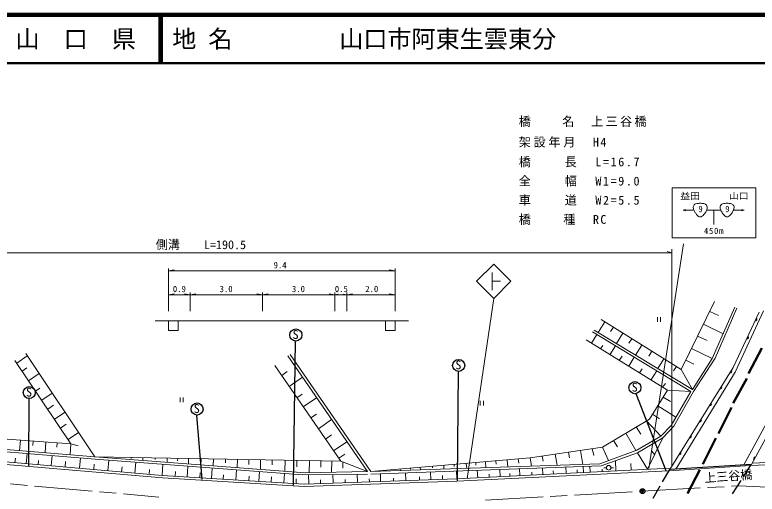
# Model space of a CAD drawing. Units: millimetres, scale not verified, with parts at other scales. Extents: x 40000 to 680000, y 20000 to 380000.
# Drawn here: x 337747 to 491714, y 280518 to 380000 of the extents above; entities that cross this region are included whole.
import ezdxf
from ezdxf.enums import TextEntityAlignment as Align

# ---------------------------------------------------------------- set-up
doc = ezdxf.new("R2010")
doc.units = ezdxf.units.MM
doc.header["$LTSCALE"] = 1000
doc.header["$PDMODE"] = 32
doc.header["$PDSIZE"] = 500
doc.linetypes.add('CHAIN', pattern=[18.5, 12, -1.5, 3.5, -1.5])
for name, color, linetype, lineweight in [('M-BGD', 7, 'Continuous', 13), ('M-BMK', 2, 'CHAIN', 13), ('M-BMK-SRVR', 3, 'Continuous', 25), ('M-STR-HTXT', 7, 'Continuous', 13), ('M-STR-STR1', 1, 'Continuous', 25), ('M-STR-STRC', 7, 'Continuous', 13), ('M-TTL', 2, 'Continuous', 140), ('M-TTL-LINE', 7, 'Continuous', 50)]:
    doc.layers.add(name, color=color, linetype=linetype, lineweight=lineweight)
doc.layers.add('M-TTL-TXT', color=7, linetype='Continuous')
doc.styles.add('ＭＳ ゴシック', font='')
doc.styles.get('ＭＳ ゴシック').set_extended_font_data('MS Gothic')

msp = doc.modelspace()

# ---------------------------------------------------------------- linework, layer by layer
at = {"layer": 'M-BGD'}
for p, q in [((476338, 339473), (476838, 339607)), ((478593, 339473), (476338, 339473)), ((476338, 339473), (476838, 339339)), ((369599, 318498), (369599, 327367)), ((369599, 326867), (370781, 327076)), ((369599, 326867), (416599, 326867)), ((416599, 326867), (415417, 327076)), ((416599, 318498), (416599, 327367)), ((369599, 318498), (369599, 322367)), ((369599, 321867), (370781, 322076)), ((369599, 321867), (374099, 321867)), ((374099, 321867), (372917, 322076)), ((374099, 318498), (374099, 322367)), ((374099, 321867), (375281, 322076)), ((374099, 321867), (389099, 321867)), ((389099, 321867), (387917, 322076)), ((389099, 318498), (389099, 322367)), ((389099, 321867), (390281, 322076)), ((389099, 321867), (404099, 321867)), ((404099, 321867), (402917, 322076)), ((404099, 318498), (404099, 322367)), ((404099, 321867), (404838, 321997)), ((404099, 321867), (406599, 321867)), ((406599, 321867), (405860, 321997)), ((406599, 318498), (406599, 322367)), ((406599, 321867), (407781, 322076)), ((406599, 321867), (416599, 321867)), ((416599, 321867), (415417, 322076)), ((482886, 320512), (475953, 306376)), ((482381, 308661), (487089, 319331)), ((482977, 308735), (487488, 319134)), ((488942, 286593), (506641, 319248)), ((508317, 319394), (490508, 286690)), ((471022, 317263), (471022, 316278)), ((471695, 317263), (471695, 316278)), ((481870, 318440), (483669, 317583)), ((486755, 306776), (492162, 318264)), ((487125, 305857), (493003, 318570)), ((366831, 316498), (369599, 316498)), ((369599, 316498), (374099, 316498)), ((369599, 316498), (369599, 314498)), ((371599, 316498), (371599, 314498)), ((374099, 316498), (389099, 316498)), ((389099, 316498), (404099, 316498)), ((404099, 316498), (406599, 316498)), ((406599, 316498), (416599, 316498)), ((414599, 316498), (414599, 314498)), ((416599, 316498), (416599, 314498)), ((416599, 316498), (419367, 316498)), ((460087, 316278), (458709, 314072)), ((475953, 306376), (459347, 316740)), ((480565, 315780), (484653, 313809)), ((369599, 314498), (371599, 314498)), ((414599, 314498), (416599, 314498)), ((477977, 301851), (457550, 314192)), ((457892, 314564), (478282, 302268)), ((461902, 315146), (461311, 314310)), ((457363, 311826), (458475, 313634)), ((463839, 313937), (462550, 311755)), ((465734, 312754), (465092, 311884)), ((479364, 313331), (481334, 312389)), ((473126, 302073), (456234, 312525)), ((459224, 310675), (459689, 311367)), ((461176, 309467), (462315, 311314)), ((467812, 311457), (466494, 309377)), ((354354, 288275), (339995, 309690)), ((394855, 309508), (411609, 285190)), ((469867, 310174), (469214, 309150)), ((478114, 310782), (482381, 308661)), ((337769, 308289), (349385, 290997)), ((338144, 307731), (340326, 309197)), ((394352, 309241), (410865, 285196)), ((463111, 308270), (463727, 309138)), ((465064, 307062), (466238, 308944)), ((472377, 308608), (471096, 306602)), ((476925, 308358), (478575, 307524)), ((478282, 302268), (482381, 308661)), ((478518, 301858), (482977, 308735)), ((339259, 306071), (340233, 306724)), ((405353, 287339), (391693, 307200)), ((467295, 305681), (467877, 306558)), ((473580, 285640), (486755, 306776)), ((474360, 306080), (474974, 306987)), ((340602, 304072), (342781, 305535)), ((393097, 305159), (394254, 305954)), ((469677, 304207), (470885, 306136)), ((474871, 285720), (487125, 305857)), ((478282, 302268), (475953, 306376)), ((394666, 302877), (397421, 304772)), ((472071, 302726), (472691, 303492)), ((342043, 301926), (342916, 302512)), ((469364, 296097), (473126, 302073)), ((473126, 302073), (477977, 301851)), ((473898, 294775), (477977, 301851)), ((474454, 294658), (478518, 301858)), ((343312, 300038), (345487, 301499)), ((372011, 300603), (372011, 299619)), ((372684, 300603), (372684, 299619)), ((396270, 300545), (397316, 301264)), ((397578, 298644), (400330, 300537)), ((472238, 300661), (473714, 299746)), ((344567, 298169), (345746, 298961)), ((434280, 299921), (434280, 298936)), ((434953, 299921), (434953, 298936)), ((471103, 298859), (474874, 296469)), ((345982, 296063), (348154, 297523)), ((349385, 290997), (282128, 295844)), ((399162, 296341), (400330, 297144)), ((400700, 294104), (403449, 295995)), ((459669, 290299), (469364, 296097)), ((468764, 295743), (471732, 292567)), ((469996, 297101), (471464, 296150)), ((347205, 294242), (348374, 295028)), ((466632, 294463), (467563, 293001)), ((471732, 292567), (473898, 294775)), ((472162, 292176), (474454, 294658)), ((260264, 293108), (368415, 283902)), ((268442, 293086), (368302, 284387)), ((292560, 292819), (354414, 287810)), ((293062, 293254), (354354, 288275)), ((348789, 291885), (350957, 293341)), ((402179, 291954), (403410, 292801)), ((464473, 293172), (466545, 289554)), ((466790, 289644), (471732, 292567)), ((338896, 291753), (338737, 289544)), ((341525, 291564), (341458, 290633)), ((344197, 291371), (344034, 289113)), ((346512, 291204), (346445, 290278)), ((403852, 289523), (406597, 291411)), ((461946, 291660), (462768, 290372)), ((466871, 289114), (472162, 292176)), ((468937, 285680), (472162, 292176)), ((349385, 290997), (349218, 288688)), ((349385, 290997), (350896, 290563)), ((444659, 288058), (459669, 290299)), ((455064, 289611), (455559, 286698)), ((457490, 289974), (457813, 288512)), ((459108, 286820), (466790, 289644)), ((459669, 290299), (460909, 287482)), ((470450, 288727), (469860, 289466)), ((337777, 287046), (337861, 288009)), ((340129, 286841), (340313, 288953)), ((345290, 286392), (345476, 288536)), ((351163, 285880), (351353, 288059)), ((354354, 288275), (405353, 287339)), ((397964, 284976), (354354, 288275)), ((361871, 288137), (361866, 287901)), ((364296, 288093), (364285, 287522)), ((366835, 288046), (366828, 287691)), ((369337, 288000), (369322, 287142)), ((371524, 287960), (371515, 287460)), ((373774, 287919), (373754, 286802)), ((404925, 287962), (406175, 288821)), ((411609, 285190), (444659, 288058)), ((444659, 288058), (444936, 286334)), ((447138, 288428), (447320, 287360)), ((449803, 288826), (450209, 286515)), ((452552, 289236), (452765, 288092)), ((459376, 286428), (466871, 289114)), ((468937, 285680), (466871, 289114)), ((490646, 286943), (512768, 288054)), ((342555, 286630), (342628, 287477)), ((348177, 286140), (348276, 287281)), ((354110, 285623), (354207, 286746)), ((354414, 287810), (397408, 284515)), ((357042, 285368), (357236, 287595)), ((362635, 284881), (362834, 287167)), ((368302, 284387), (368444, 286730)), ((376403, 287871), (376391, 287207)), ((378926, 287824), (378900, 286420)), ((381471, 287778), (381457, 287018)), ((383910, 287733), (383879, 286035)), ((386265, 287690), (386247, 286703)), ((388704, 287645), (388668, 285669)), ((391123, 287600), (391104, 286600)), ((393793, 287551), (393752, 285282)), ((396233, 287507), (396208, 286179)), ((398842, 287459), (398796, 285003)), ((401237, 287415), (401213, 286116)), ((403495, 287373), (403453, 285080)), ((405353, 287339), (410865, 285196)), ((405795, 287168), (405803, 285926)), ((411609, 285190), (459108, 286820)), ((411617, 284697), (459376, 286428)), ((426697, 286499), (426756, 285710)), ((428871, 286688), (428898, 286253)), ((431336, 286902), (431481, 285872)), ((433358, 287077), (433384, 286547)), ((435391, 287254), (435459, 286009)), ((437518, 287438), (437576, 286757)), ((439860, 287642), (439976, 286164)), ((442177, 287843), (442301, 286940)), ((462433, 285352), (462333, 287488)), ((465560, 285509), (465540, 286879)), ((473416, 285356), (490347, 286460)), ((490347, 286460), (512838, 287559)), ((359885, 285120), (359977, 286181)), ((365621, 284621), (365706, 285603)), ((371031, 284221), (371093, 285229)), ((373511, 284071), (373648, 286331)), ((376146, 283911), (376209, 284955)), ((378531, 283766), (378663, 285944)), ((383605, 283457), (383733, 285558)), ((388377, 283167), (388500, 285194)), ((410865, 285196), (397964, 284976)), ((417674, 285716), (417713, 285400)), ((418850, 283322), (418794, 284957)), ((419798, 285901), (419821, 285679)), ((421813, 286076), (421857, 285542)), ((424000, 283500), (423943, 285144)), ((424342, 286295), (424345, 285958)), ((429454, 283688), (429373, 285340)), ((473416, 285356), (429442, 283226)), ((473756, 285923), (429454, 283688)), ((433748, 283905), (433668, 285495)), ((438387, 284139), (438310, 285663)), ((442495, 284346), (442421, 285812)), ((445004, 284473), (444974, 285067)), ((447288, 284588), (447217, 285985)), ((449450, 284697), (449416, 285378)), ((452085, 284830), (452018, 286160)), ((454384, 284946), (454352, 285575)), ((455702, 285012), (455637, 286291)), ((457104, 285083), (457040, 286341)), ((459581, 285208), (459555, 285719)), ((460437, 285994), (459902, 285987)), ((461926, 286011), (461391, 286005)), ((368302, 284387), (397790, 282596)), ((368415, 283902), (397783, 282106)), ((380956, 283618), (381010, 284516)), ((386303, 283294), (386360, 284230)), ((390890, 283015), (390956, 284111)), ((393554, 282853), (393672, 284800)), ((396069, 282700), (396131, 283728)), ((397408, 284515), (410920, 284648)), ((429454, 283688), (397790, 282596)), ((398751, 282629), (398685, 284526)), ((401152, 282712), (401126, 283466)), ((403745, 282801), (403684, 284572)), ((406270, 282888), (406246, 283593)), ((408812, 282976), (408755, 284623)), ((411280, 283061), (411257, 283734)), ((413622, 283142), (413566, 284767)), ((416308, 283235), (416288, 283825)), ((421710, 283421), (421687, 284110)), ((426449, 283585), (426421, 284389)), ((431638, 283799), (431611, 284474)), ((436157, 284026), (436125, 284647)), ((440434, 284242), (440404, 284829)), ((429442, 283226), (397783, 282106))]:
    msp.add_line(p, q, dxfattribs=at)
at = {"layer": 'M-BGD', "lineweight": 25}
for p, q in [((395912, 312308), (395483, 282384)), ((429681, 306007), (429494, 283360)), ((340614, 300353), (340590, 286385)), ((466566, 301388), (472744, 285442)), ((375416, 296946), (376534, 283549))]:
    msp.add_line(p, q, dxfattribs=at)
at = {"layer": 'M-BGD', "lineweight": 50}
for p, q in [((489912, 305587), (492657, 310823)), ((486758, 299372), (489565, 304546)), ((483666, 293095), (486379, 298489)), ((480433, 286739), (483130, 292149)), ((477242, 280645), (479846, 285538))]:
    msp.add_line(p, q, dxfattribs=at)
at = {"layer": 'M-BGD', "lineweight": 25}
for centre in [(396035, 313552), (429804, 307251), (466364, 302622), (340737, 301596), (375539, 298190)]:
    msp.add_circle(centre, 1250, dxfattribs=at)
at = {"layer": 'M-BGD'}
msp.add_circle((460914, 285999), 477, dxfattribs=at)
at = {"layer": 'M-BGD', "lineweight": 25}
for centre, start, end in [((491417, 316813), 257.47716, 52.11639), ((489653, 313066), 257.47716, 52.11639), ((486207, 306003), 250.74312, 45.38235), ((484127, 302666), 250.74312, 45.38235), ((481978, 299219), 250.74312, 45.38235), ((479887, 295864), 250.74312, 45.38235), ((477795, 292508), 250.74312, 45.38235), ((475636, 289044), 250.74312, 45.38235), ((491223, 287886), 74.10954, 228.74878)]:
    msp.add_arc(centre, 256, start, end, dxfattribs=at)
at = {"layer": 'M-BMK'}
for p, q in [((268142, 288743), (367618, 279916)), ((467924, 281145), (487969, 282237)), ((487969, 282237), (499888, 281647)), ((435338, 279254), (467924, 281145))]:
    msp.add_line(p, q, dxfattribs=at)
at = {"layer": 'M-BMK-SRVR'}
msp.add_circle((467924, 281145), 500, dxfattribs=at)
msp.add_point((467924, 281145), dxfattribs=at)
at = {"layer": 'M-STR-HTXT'}
for p, q in [((474023, 286351), (474026, 331334)), ((282070, 330598), (474026, 330598)), ((474026, 330598), (473026, 330848))]:
    msp.add_line(p, q, dxfattribs=at)
at = {"layer": 'M-STR-STR1'}
for p, q in [((490508, 286690), (473580, 285640)), ((488861, 284149), (490494, 286689)), ((472079, 283048), (473580, 285640)), ((486592, 280620), (488369, 283384)), ((470138, 279695), (471627, 282267))]:
    msp.add_line(p, q, dxfattribs=at)
at = {"layer": 'M-STR-STRC'}
for p, q in [((491473, 344069), (474076, 344069)), ((474076, 344069), (474076, 333690)), ((491473, 344069), (491473, 333690)), ((482695, 339473), (481231, 339473)), ((482695, 336465), (482695, 339473)), ((484158, 339473), (482695, 339473)), ((486797, 339473), (489051, 339473)), ((489051, 339473), (488551, 339607)), ((489051, 339473), (488551, 339339)), ((491473, 333690), (474076, 333690)), ((469278, 285829), (476438, 332472)), ((433527, 324693), (437063, 328229)), ((437063, 328229), (440598, 324693)), ((436723, 326549), (436723, 322823)), ((437063, 321158), (433527, 324693)), ((436741, 324734), (438492, 324734)), ((440598, 324693), (437063, 321158)), ((431578, 283800), (437063, 321158))]:
    msp.add_line(p, q, dxfattribs=at)
for points in [[(479517, 340865), (479803, 340896), (479967, 340887), (480255, 340872), (480395, 340865), (480475, 340864), (480612, 340833), (480759, 340799), (480846, 340783), (480976, 340706), (481080, 340645), (481136, 340598), (481207, 340500), (481289, 340385), (481324, 340306), (481349, 340166), (481374, 340029), (481358, 339947), (481333, 339809), (481303, 339643), (481267, 339552), (481199, 339397), (481085, 339139), (481004, 339000), (480842, 338770), (480721, 338600), (480647, 338506), (480493, 338366), (480352, 338239), (480271, 338161), (480096, 338088), (480047, 338068), (480015, 338067), (479961, 338064), (479874, 338060), (479821, 338051), (479739, 338080), (479600, 338129), (479540, 338198), (479430, 338294), (479316, 338394), (479264, 338463), (479168, 338580), (479015, 338767), (478927, 338872), (478803, 339080), (478674, 339295), (478600, 339419), (478525, 339659), (478485, 339788), (478475, 339865), (478470, 340000), (478465, 340115), (478456, 340185), (478494, 340293), (478538, 340420), (478588, 340485), (478684, 340579), (478771, 340664), (478833, 340700), (478946, 340746), (479157, 340831), (479290, 340840), (479517, 340865)], [(485082, 340865), (485369, 340896), (485532, 340887), (485820, 340872), (485960, 340865), (486040, 340864), (486177, 340833), (486324, 340799), (486412, 340783), (486542, 340706), (486646, 340645), (486701, 340598), (486772, 340500), (486854, 340385), (486889, 340306), (486915, 340166), (486940, 340029), (486924, 339947), (486899, 339809), (486868, 339643), (486833, 339552), (486764, 339397), (486650, 339139), (486569, 339000), (486407, 338770), (486287, 338600), (486213, 338506), (486058, 338366), (485918, 338239), (485836, 338161), (485661, 338088), (485612, 338068), (485580, 338067), (485526, 338064), (485440, 338060), (485386, 338051), (485304, 338080), (485166, 338129), (485106, 338198), (484995, 338294), (484881, 338394), (484829, 338463), (484733, 338580), (484580, 338767), (484492, 338872), (484368, 339080), (484240, 339295), (484166, 339419), (484091, 339659), (484050, 339788), (484041, 339865), (484035, 340000), (484030, 340115), (484021, 340185), (484059, 340293), (484103, 340420), (484153, 340485), (484249, 340579), (484336, 340664), (484399, 340700), (484511, 340746), (484722, 340831), (484856, 340840), (485082, 340865)]]:
    msp.add_open_spline(points, degree=3, knots=[0, 0, 0, 0, 1, 1, 1, 2, 2, 2, 3, 3, 3, 4, 4, 4, 5, 5, 5, 6, 6, 6, 7, 7, 7, 8, 8, 8, 9, 9, 9, 10, 10, 10, 11, 11, 11, 12, 12, 12, 13, 13, 13, 14, 14, 14, 15, 15, 15, 16, 16, 16, 17, 17, 17, 18, 18, 18, 19, 19, 19, 20, 20, 20, 21, 21, 21, 21], dxfattribs=at)
at = {"layer": 'M-TTL'}
msp.add_line((680000, 380000), (40000, 380000), dxfattribs=at)
at = {"layer": 'M-TTL-LINE'}
for p, q in [((367750, 380000), (367750, 370000)), ((368250, 380000), (368250, 370000)), ((40000, 370000), (680000, 370000))]:
    msp.add_line(p, q, dxfattribs=at)

# ---------------------------------------------------------------- texts
at = {"layer": 'M-BGD', "style": 'ＭＳ ゴシック', "width": 1.1}
msp.add_text('山口', height=1320, dxfattribs=at).set_placement((485879, 341335), align=Align.BOTTOM_LEFT)
at = {"layer": 'M-BGD', "style": 'ＭＳ ゴシック'}
for s, height, p in [('9.4', 1320, (391411, 327005)), ('0.9', 1320, (370522, 322054)), ('3.0', 1320, (380223, 322054)), ('3.0', 1320, (395223, 322054)), ('0.5', 1320, (404119, 322054)), ('2.0', 1320, (410433, 322054)), ('S', 1833, (395357, 312178)), ('S', 1833, (429125, 305877)), ('S', 1833, (465686, 301248)), ('S', 1833, (340059, 300223)), ('S', 1833, (374860, 296816))]:
    msp.add_text(s, height=height, dxfattribs=at).set_placement(p, align=Align.BOTTOM_LEFT)
msp.add_text('上三谷橋', height=1833, rotation=4.205, dxfattribs=at).set_placement((480833, 282396), align=Align.BOTTOM_LEFT)
at = {"layer": 'M-STR-HTXT', "style": 'ＭＳ ゴシック'}
msp.add_text('側溝\u3000\u3000L=190.5', height=1833, dxfattribs=at).set_placement((366976, 330822), align=Align.BOTTOM_LEFT)
at = {"layer": 'M-STR-HTXT', "char_height": 1833, "attachment_point": 7, "style": 'ＭＳ ゴシック'}
for s, insert in [('\\T1.2;橋\u3000\u3000名\u3000上三谷橋', (442278, 356746)), ('\\T1.23;架設年月\u3000H4', (442278, 352450)), ('\\T1.27;橋\u3000\u3000長\u3000L=16.7', (442278, 348352)), ('\\T1.27;全\u3000\u3000幅\u3000W1=9.0', (442278, 344372)), ('\\T1.27;車\u3000\u3000道\u3000W2=5.5', (442278, 340392)), ('\\T1.23;橋\u3000\u3000種\u3000RC', (442278, 336412))]:
    msp.add_mtext(s, dxfattribs=dict(at, insert=insert))
at = {"layer": 'M-STR-STRC', "style": 'ＭＳ ゴシック', "width": 1.1}
msp.add_text('益田', height=1320, dxfattribs=at).set_placement((475760, 341335), align=Align.BOTTOM_LEFT)
at = {"layer": 'M-STR-STRC', "style": 'ＭＳ ゴシック'}
for p in [(479518, 338653), (485083, 338653)]:
    msp.add_text('9', height=1320, dxfattribs=at).set_placement(p, align=Align.BOTTOM_LEFT)
at = {"layer": 'M-STR-STRC', "insert": (480670, 334483), "char_height": 1320, "attachment_point": 7, "style": 'ＭＳ ゴシック'}
msp.add_mtext('\\T1.17;450m', dxfattribs=at)
at = {"layer": 'M-TTL-TXT', "style": 'ＭＳ ゴシック'}
msp.add_text('山\u3000口\u3000県', height=3666, dxfattribs=at).set_placement((350375, 375000), align=Align.MIDDLE_CENTER)
for s, p in [('地 名', (370380, 375000)), ('山口市阿東生雲東分', (405024, 375000))]:
    msp.add_text(s, height=3666, dxfattribs=at).set_placement(p, align=Align.MIDDLE_LEFT)

doc.saveas('drawing.dxf')
